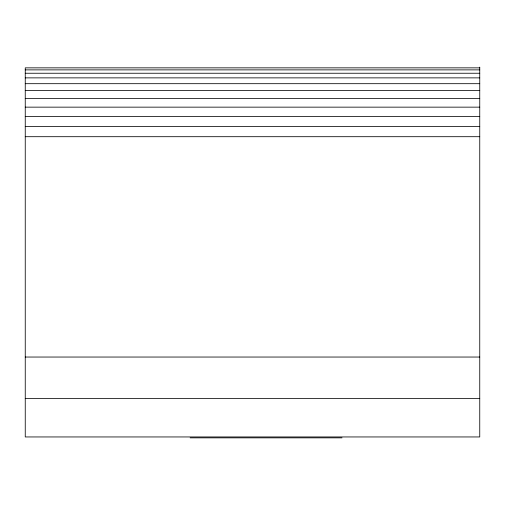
<?xml version="1.0" encoding="UTF-8"?>
<svg xmlns="http://www.w3.org/2000/svg" width="505" height="505" viewBox="0 0 505 505"><rect width="100%" height="100%" fill="white"/><g stroke="black" fill="none" stroke-linecap="round" stroke-linejoin="round"><path stroke-width="0.76" d="M479.75 67.853L25.25 67.853L25.25 436.951L479.75 436.951L479.75 67.152M25.25 69.879L479.75 69.879M25.25 73.244L479.75 73.244M25.25 77.871L479.75 77.871M25.25 83.685L479.75 83.685M25.25 90.584L479.75 90.584M25.25 98.45L479.75 98.45M25.25 107.148L479.75 107.148M25.25 116.529L479.75 116.529M25.25 126.439L479.75 126.439M25.25 136.697L479.75 136.697M25.25 357.041L479.75 357.041M25.25 398.464L479.75 398.464M190.12 437.848L342.024 437.848"/></g></svg>
